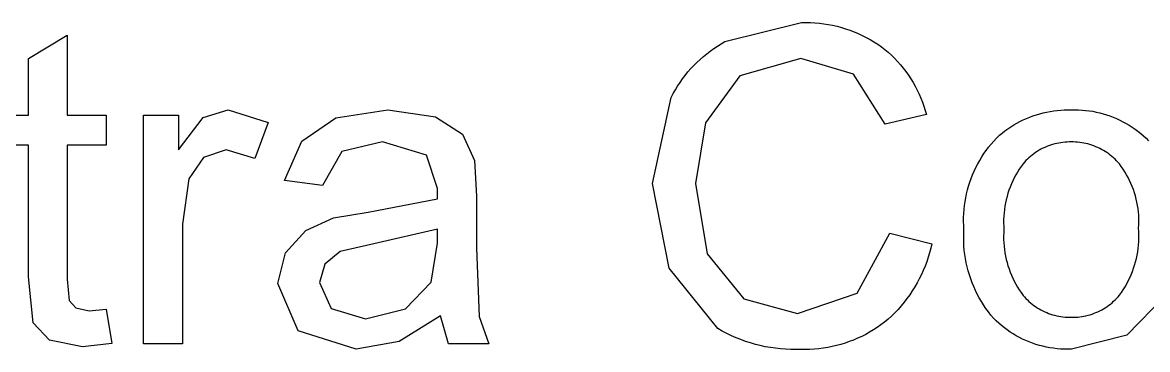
# Model space of a CAD drawing. Header units: inches. Extents: x 0 to 97, y -45 to 96.
# Drawn here: x 44.39 to 51.5, y -27.31 to -25.24 of the extents above; entities that cross this region are included whole.
import ezdxf

# ---------------------------------------------------------------- set-up
doc = ezdxf.new("R2010")
doc.units = ezdxf.units.IN
doc.header["$MEASUREMENT"] = 0
doc.layers.add('Information', color=7, linetype='Continuous', true_color=0x000000)

msp = doc.modelspace()

# ---------------------------------------------------------------- linework, layer by layer
at = {"layer": 'Information'}
for p, q in [((48.8314, -25.3624), (49.3161, -25.2417)), ((49.3161, -25.2417), (49.3443, -25.2413)), ((49.3443, -25.2413), (49.3726, -25.2418)), ((49.3726, -25.2418), (49.4008, -25.2433)), ((49.4008, -25.2433), (49.4289, -25.2457)), ((49.4289, -25.2457), (49.4569, -25.2491)), ((49.4569, -25.2491), (49.4848, -25.2535)), ((49.4848, -25.2535), (49.5125, -25.2589)), ((49.5125, -25.2589), (49.5401, -25.2652)), ((49.5401, -25.2652), (49.5674, -25.2724)), ((49.5674, -25.2724), (49.5944, -25.2806)), ((49.5944, -25.2806), (49.6211, -25.2897)), ((49.6211, -25.2897), (49.6475, -25.2997)), ((49.6475, -25.2997), (49.6736, -25.3107)), ((49.6736, -25.3107), (49.6992, -25.3225)), ((44.4286, -25.468), (44.6726, -25.3208)), ((44.6726, -25.3208), (44.6726, -25.8266)), ((48.7839, -25.3905), (48.8074, -25.376)), ((48.8074, -25.376), (48.8314, -25.3624)), ((49.6992, -25.3225), (49.7244, -25.3352)), ((49.7244, -25.3352), (49.7492, -25.3487)), ((49.7492, -25.3487), (49.7735, -25.3631)), ((49.7735, -25.3631), (49.7973, -25.3784)), ((49.7973, -25.3784), (49.8205, -25.3944)), ((48.6742, -25.4744), (48.695, -25.4561)), ((48.695, -25.4561), (48.7164, -25.4386)), ((48.7164, -25.4386), (48.7383, -25.4218)), ((48.7383, -25.4218), (48.7608, -25.4058)), ((48.7608, -25.4058), (48.7839, -25.3905)), ((49.8205, -25.3944), (49.8421, -25.4116)), ((49.8421, -25.4116), (49.8632, -25.4295)), ((49.8632, -25.4295), (49.8835, -25.4482)), ((49.8835, -25.4482), (49.9033, -25.4675)), ((44.4286, -25.8266), (44.4286, -25.468)), ((48.6158, -25.5331), (48.6346, -25.5129)), ((48.6346, -25.5129), (48.6541, -25.4933)), ((48.6541, -25.4933), (48.6742, -25.4744)), ((49.3106, -25.468), (48.9255, -25.5785)), ((49.6433, -25.5676), (49.3106, -25.468)), ((49.9033, -25.4675), (49.9223, -25.4875)), ((49.9223, -25.4875), (49.9406, -25.5082)), ((49.9406, -25.5082), (49.9582, -25.5295)), ((49.9582, -25.5295), (49.975, -25.5514)), ((48.5477, -25.6201), (48.5636, -25.5975)), ((48.5636, -25.5975), (48.5803, -25.5755)), ((48.5803, -25.5755), (48.5977, -25.554)), ((48.5977, -25.554), (48.6158, -25.5331)), ((48.9255, -25.5785), (48.708, -25.875)), ((49.8451, -25.8852), (49.6433, -25.5676)), ((49.975, -25.5514), (49.9911, -25.5739)), ((49.9911, -25.5739), (50.0064, -25.5969)), ((50.0064, -25.5969), (50.0208, -25.6205)), ((48.5047, -25.6909), (48.5182, -25.6669)), ((48.5182, -25.6669), (48.5326, -25.6432)), ((48.5326, -25.6432), (48.5477, -25.6201)), ((50.0208, -25.6205), (50.0345, -25.6445)), ((50.0345, -25.6445), (50.0473, -25.669)), ((50.0473, -25.669), (50.0592, -25.6939)), ((48.3727, -26.2601), (48.492, -25.7155)), ((48.492, -25.7155), (48.5047, -25.6909)), ((50.0592, -25.6939), (50.0702, -25.7192)), ((50.0702, -25.7192), (50.0804, -25.7449)), ((50.0804, -25.7449), (50.0897, -25.7709)), ((45.5335, -25.8429), (45.691, -25.7939)), ((45.691, -25.7939), (45.9432, -25.8729)), ((46.3727, -25.845), (46.7012, -25.7939)), ((46.7012, -25.7939), (47.0025, -25.8375)), ((50.0897, -25.7709), (50.098, -25.7973)), ((50.098, -25.7973), (50.1054, -25.8239)), ((50.8218, -25.8186), (50.8435, -25.8129)), ((50.8435, -25.8129), (50.8654, -25.8079)), ((50.8654, -25.8079), (50.8875, -25.8037)), ((50.8875, -25.8037), (50.9097, -25.8002)), ((50.9097, -25.8002), (50.9319, -25.7974)), ((50.9319, -25.7974), (50.9543, -25.7954)), ((50.9543, -25.7954), (50.9767, -25.7942)), ((50.9767, -25.7942), (50.9992, -25.7936)), ((50.9992, -25.7936), (51.0216, -25.7939)), ((51.0216, -25.7939), (51.0442, -25.7935)), ((51.0442, -25.7935), (51.0667, -25.7938)), ((51.0667, -25.7938), (51.0892, -25.795)), ((51.0892, -25.795), (51.1117, -25.7969)), ((51.1117, -25.7969), (51.1341, -25.7996)), ((51.1341, -25.7996), (51.1564, -25.8031)), ((51.1564, -25.8031), (51.1785, -25.8074)), ((51.1785, -25.8074), (51.2005, -25.8124)), ((51.2005, -25.8124), (51.2223, -25.8182)), ((44.2486, -25.8266), (44.4286, -25.8266)), ((44.6726, -25.8266), (44.9194, -25.8266)), ((44.9194, -25.8266), (44.9194, -26.0175)), ((45.1566, -27.2744), (45.1566, -25.8266)), ((45.1566, -25.8266), (45.3774, -25.8266)), ((45.3774, -25.8266), (45.3774, -26.0461)), ((45.3774, -26.0461), (45.5335, -25.8429)), ((45.9432, -25.8729), (45.8587, -26.1006)), ((46.1559, -25.9909), (46.3727, -25.845)), ((47.0025, -25.8375), (47.1729, -25.9472)), ((48.708, -25.875), (48.6453, -26.2588)), ((50.1054, -25.8239), (49.8451, -25.8852)), ((50.6573, -25.8893), (50.6768, -25.8781)), ((50.6768, -25.8781), (50.6966, -25.8676)), ((50.6966, -25.8676), (50.7167, -25.8577)), ((50.7167, -25.8577), (50.7372, -25.8485)), ((50.7372, -25.8485), (50.758, -25.8399)), ((50.758, -25.8399), (50.779, -25.8321)), ((50.779, -25.8321), (50.8003, -25.825)), ((50.8003, -25.825), (50.8218, -25.8186)), ((51.2223, -25.8182), (51.2439, -25.8248)), ((51.2439, -25.8248), (51.2652, -25.8321)), ((51.2652, -25.8321), (51.2863, -25.8401)), ((51.2863, -25.8401), (51.3071, -25.8488)), ((51.3071, -25.8488), (51.3276, -25.8583)), ((51.3276, -25.8583), (51.3477, -25.8685)), ((51.3477, -25.8685), (51.3675, -25.8794)), ((51.3675, -25.8794), (51.3868, -25.8909)), ((47.1729, -25.9472), (47.2493, -26.1142)), ((50.5484, -25.9727), (50.5663, -25.9547)), ((50.5663, -25.9547), (50.5836, -25.9405)), ((50.5836, -25.9405), (50.6014, -25.9268)), ((50.6014, -25.9268), (50.6196, -25.9137)), ((50.6196, -25.9137), (50.6383, -25.9012)), ((50.6383, -25.9012), (50.6573, -25.8893)), ((51.3868, -25.8909), (51.4058, -25.9031)), ((51.4058, -25.9031), (51.4243, -25.916)), ((51.4243, -25.916), (51.4424, -25.9295)), ((51.4424, -25.9295), (51.46, -25.9436)), ((51.46, -25.9436), (51.4771, -25.9583)), ((51.4771, -25.9583), (51.4936, -25.9736)), ((44.4286, -26.0175), (44.2486, -26.0175)), ((44.4286, -26.8504), (44.4286, -26.0175)), ((44.9194, -26.0175), (44.6726, -26.0175)), ((44.6726, -26.0175), (44.6726, -26.8641)), ((46.0482, -26.2397), (46.1559, -25.9909)), ((46.6658, -25.997), (46.4102, -26.0577)), ((46.9453, -26.0802), (46.6658, -25.997)), ((50.4987, -26.0299), (50.5146, -26.0103)), ((50.5146, -26.0103), (50.5312, -25.9912)), ((50.5312, -25.9912), (50.5484, -25.9727)), ((50.8656, -26.0261), (50.8534, -26.0314)), ((50.878, -26.0213), (50.8656, -26.0261)), ((50.8906, -26.0168), (50.878, -26.0213)), ((50.9033, -26.0129), (50.8906, -26.0168)), ((50.9161, -26.0093), (50.9033, -26.0129)), ((50.9291, -26.0062), (50.9161, -26.0093)), ((50.9421, -26.0035), (50.9291, -26.0062)), ((50.9552, -26.0013), (50.9421, -26.0035)), ((50.9684, -25.9995), (50.9552, -26.0013)), ((50.9817, -25.9982), (50.9684, -25.9995)), ((50.995, -25.9974), (50.9817, -25.9982)), ((51.0083, -25.997), (50.995, -25.9974)), ((51.0216, -25.997), (51.0083, -25.997)), ((51.0349, -25.997), (51.0216, -25.997)), ((51.0481, -25.9975), (51.0349, -25.997)), ((51.0613, -25.9984), (51.0481, -25.9975)), ((51.0745, -25.9998), (51.0613, -25.9984)), ((51.0876, -26.0016), (51.0745, -25.9998)), ((51.1007, -26.0039), (51.0876, -26.0016)), ((51.1137, -26.0066), (51.1007, -26.0039)), ((51.1265, -26.0097), (51.1137, -26.0066)), ((51.1393, -26.0133), (51.1265, -26.0097)), ((51.1519, -26.0173), (51.1393, -26.0133)), ((51.1644, -26.0218), (51.1519, -26.0173)), ((51.1767, -26.0267), (51.1644, -26.0218)), ((51.1889, -26.032), (51.1767, -26.0267)), ((51.4936, -25.9736), (51.5097, -25.9895)), ((45.5342, -26.0958), (45.4429, -26.2301)), ((45.6787, -26.0474), (45.5342, -26.0958)), ((45.8587, -26.1006), (45.6787, -26.0474)), ((46.4102, -26.0577), (46.2881, -26.2724)), ((47.0148, -26.2915), (46.9453, -26.0802)), ((50.442, -26.1136), (50.4551, -26.0919)), ((50.4551, -26.0919), (50.4689, -26.0708)), ((50.4689, -26.0708), (50.4835, -26.0501)), ((50.4835, -26.0501), (50.4987, -26.0299)), ((50.7533, -26.0965), (50.7436, -26.1056)), ((50.7634, -26.0878), (50.7533, -26.0965)), ((50.7737, -26.0794), (50.7634, -26.0878)), ((50.7844, -26.0714), (50.7737, -26.0794)), ((50.7953, -26.0638), (50.7844, -26.0714)), ((50.8064, -26.0565), (50.7953, -26.0638)), ((50.8178, -26.0496), (50.8064, -26.0565)), ((50.8295, -26.0431), (50.8178, -26.0496)), ((50.8413, -26.037), (50.8295, -26.0431)), ((50.8534, -26.0314), (50.8413, -26.037)), ((51.2009, -26.0377), (51.1889, -26.032)), ((51.2126, -26.0438), (51.2009, -26.0377)), ((51.2242, -26.0503), (51.2126, -26.0438)), ((51.2355, -26.0572), (51.2242, -26.0503)), ((51.2466, -26.0645), (51.2355, -26.0572)), ((51.2574, -26.0721), (51.2466, -26.0645)), ((51.2679, -26.0801), (51.2574, -26.0721)), ((51.2782, -26.0885), (51.2679, -26.0801)), ((51.2882, -26.0972), (51.2782, -26.0885)), ((51.2978, -26.1063), (51.2882, -26.0972)), ((47.2493, -26.1142), (47.2615, -26.3406)), ((50.4071, -26.1809), (50.418, -26.1581)), ((50.418, -26.1581), (50.4296, -26.1356)), ((50.4296, -26.1356), (50.442, -26.1136)), ((50.6921, -26.1692), (50.6809, -26.1871)), ((50.7038, -26.1518), (50.6921, -26.1692)), ((50.7162, -26.1347), (50.7038, -26.1518)), ((50.725, -26.1247), (50.7162, -26.1347)), ((50.7341, -26.115), (50.725, -26.1247)), ((50.7436, -26.1056), (50.7341, -26.115)), ((51.3072, -26.1157), (51.2978, -26.1063)), ((51.3162, -26.1254), (51.3072, -26.1157)), ((51.3249, -26.1354), (51.3162, -26.1254)), ((51.3372, -26.152), (51.3249, -26.1354)), ((51.349, -26.169), (51.3372, -26.152)), ((51.3601, -26.1865), (51.349, -26.169)), ((45.4429, -26.2301), (45.402, -26.5164)), ((46.2881, -26.2724), (46.0482, -26.2397)), ((50.3793, -26.2514), (50.3878, -26.2276)), ((50.3878, -26.2276), (50.3971, -26.2041)), ((50.3971, -26.2041), (50.4071, -26.1809)), ((50.6511, -26.2429), (50.6425, -26.2621)), ((50.6604, -26.224), (50.6511, -26.2429)), ((50.6703, -26.2054), (50.6604, -26.224)), ((50.6809, -26.1871), (50.6703, -26.2054)), ((51.3706, -26.2043), (51.3601, -26.1865)), ((51.3805, -26.2225), (51.3706, -26.2043)), ((51.3898, -26.2409), (51.3805, -26.2225)), ((51.3984, -26.2597), (51.3898, -26.2409)), ((47.0134, -26.3556), (47.0148, -26.2915)), ((48.4783, -26.7959), (48.3727, -26.2601)), ((48.6453, -26.2588), (48.7196, -26.7039)), ((50.3588, -26.3244), (50.3648, -26.2998)), ((50.3648, -26.2998), (50.3716, -26.2755)), ((50.3716, -26.2755), (50.3793, -26.2514)), ((50.6273, -26.3014), (50.6207, -26.3215)), ((50.6346, -26.2817), (50.6273, -26.3014)), ((50.6425, -26.2621), (50.6346, -26.2817)), ((51.4063, -26.2788), (51.3984, -26.2597)), ((51.4136, -26.2982), (51.4063, -26.2788)), ((51.4202, -26.3178), (51.4136, -26.2982)), ((46.5758, -26.4401), (47.0134, -26.3556)), ((47.2615, -26.3406), (47.2615, -26.6678)), ((50.3457, -26.3991), (50.3492, -26.3741)), ((50.3492, -26.3741), (50.3536, -26.3492)), ((50.3536, -26.3492), (50.3588, -26.3244)), ((50.6051, -26.3827), (50.6013, -26.4034)), ((50.6096, -26.3621), (50.6051, -26.3827)), ((50.6148, -26.3417), (50.6096, -26.3621)), ((50.6207, -26.3215), (50.6148, -26.3417)), ((51.4262, -26.3376), (51.4202, -26.3178)), ((51.4314, -26.3576), (51.4262, -26.3376)), ((51.436, -26.3778), (51.4314, -26.3576)), ((51.4398, -26.3981), (51.436, -26.3778)), ((46.3577, -26.4769), (46.5758, -26.4401)), ((50.3403, -26.4747), (50.3413, -26.4495)), ((50.3413, -26.4495), (50.3431, -26.4242)), ((50.3431, -26.4242), (50.3457, -26.3991)), ((50.5959, -26.4452), (50.5942, -26.4663)), ((50.5982, -26.4243), (50.5959, -26.4452)), ((50.6013, -26.4034), (50.5982, -26.4243)), ((51.443, -26.4185), (51.4398, -26.3981)), ((51.4454, -26.4391), (51.443, -26.4185)), ((51.4472, -26.4597), (51.4454, -26.4391)), ((45.402, -26.5164), (45.402, -27.2744)), ((46.1811, -26.5573), (46.3577, -26.4769)), ((50.3403, -26.5), (50.3403, -26.4747)), ((50.341, -26.5253), (50.3403, -26.5)), ((50.3427, -26.5505), (50.341, -26.5253)), ((50.5933, -26.4873), (50.5931, -26.5084)), ((50.5931, -26.5084), (50.5936, -26.5295)), ((50.5942, -26.4663), (50.5933, -26.4873)), ((51.447, -26.5423), (51.4481, -26.5217)), ((51.4482, -26.4803), (51.4472, -26.4597)), ((51.4481, -26.5217), (51.4485, -26.501)), ((51.4485, -26.501), (51.4482, -26.4803)), ((46.0543, -26.6984), (46.1811, -26.5573)), ((47.0134, -26.5478), (46.6126, -26.6405)), ((47.0134, -26.6378), (47.0134, -26.5478)), ((49.6665, -26.9541), (49.875, -26.5737)), ((49.875, -26.5737), (50.1395, -26.6405)), ((50.3409, -26.6033), (50.3413, -26.5769)), ((50.3413, -26.5769), (50.3427, -26.5505)), ((50.5936, -26.5716), (50.5931, -26.5927)), ((50.5931, -26.5927), (50.5933, -26.6138)), ((50.5936, -26.5295), (50.5949, -26.5505)), ((50.5949, -26.5505), (50.5936, -26.5716)), ((51.4483, -26.5637), (51.447, -26.5423)), ((51.4489, -26.5852), (51.4483, -26.5637)), ((51.4487, -26.6066), (51.4489, -26.5852)), ((46.6126, -26.6405), (46.3986, -26.6896)), ((46.9739, -26.8832), (47.0134, -26.6378)), ((47.2615, -26.6678), (47.2772, -27.1006)), ((50.1329, -26.6693), (50.1253, -26.6978)), ((50.1395, -26.6405), (50.1329, -26.6693)), ((50.3413, -26.6297), (50.3409, -26.6033)), ((50.3427, -26.6561), (50.3413, -26.6297)), ((50.3449, -26.6824), (50.3427, -26.6561)), ((50.5933, -26.6138), (50.5943, -26.6349)), ((50.5943, -26.6349), (50.5959, -26.6559)), ((50.5959, -26.6559), (50.5983, -26.6769)), ((51.4439, -26.6708), (51.4462, -26.6495)), ((51.4462, -26.6495), (51.4478, -26.6281)), ((51.4478, -26.6281), (51.4487, -26.6066)), ((46.0059, -26.8927), (46.0543, -26.6984)), ((46.3986, -26.6896), (46.3018, -26.7693)), ((48.7196, -26.7039), (48.9507, -26.9881)), ((50.1168, -26.7261), (50.1073, -26.7541)), ((50.1253, -26.6978), (50.1168, -26.7261)), ((50.348, -26.7086), (50.3449, -26.6824)), ((50.352, -26.7347), (50.348, -26.7086)), ((50.3569, -26.7607), (50.352, -26.7347)), ((50.5983, -26.6769), (50.6013, -26.6978)), ((50.6013, -26.6978), (50.6051, -26.7185)), ((50.6051, -26.7185), (50.6096, -26.7392)), ((50.6096, -26.7392), (50.6149, -26.7596)), ((51.4274, -26.7549), (51.4326, -26.7341)), ((51.4326, -26.7341), (51.4371, -26.7131)), ((51.4371, -26.7131), (51.4408, -26.692)), ((51.4408, -26.692), (51.4439, -26.6708)), ((46.3018, -26.7693), (46.2677, -26.8859)), ((48.7864, -27.177), (48.4783, -26.7959)), ((50.0856, -26.809), (50.0734, -26.8359)), ((50.0969, -26.7817), (50.0856, -26.809)), ((50.1073, -26.7541), (50.0969, -26.7817)), ((50.3627, -26.7864), (50.3569, -26.7607)), ((50.3693, -26.812), (50.3627, -26.7864)), ((50.6149, -26.7596), (50.6208, -26.7799)), ((50.6208, -26.7799), (50.6274, -26.7999)), ((50.6274, -26.7999), (50.6346, -26.8198)), ((51.4076, -26.8161), (51.4149, -26.796)), ((51.4149, -26.796), (51.4215, -26.7756)), ((51.4215, -26.7756), (51.4274, -26.7549)), ((44.4585, -27.1402), (44.4286, -26.8504)), ((44.6726, -26.8641), (44.6855, -26.999)), ((50.0603, -26.8624), (50.0463, -26.8885)), ((50.0734, -26.8359), (50.0603, -26.8624)), ((50.3768, -26.8373), (50.3693, -26.812)), ((50.3852, -26.8624), (50.3768, -26.8373)), ((50.3944, -26.8871), (50.3852, -26.8624)), ((50.6346, -26.8198), (50.6426, -26.8393)), ((50.6426, -26.8393), (50.6512, -26.8586)), ((50.6512, -26.8586), (50.6605, -26.8775)), ((50.6605, -26.8775), (50.6704, -26.8962)), ((51.3717, -26.894), (51.3817, -26.875)), ((51.3817, -26.875), (51.391, -26.8557)), ((51.391, -26.8557), (51.3996, -26.8361)), ((51.3996, -26.8361), (51.4076, -26.8161)), ((46.1341, -27.1906), (46.0059, -26.8927)), ((46.2677, -26.8859), (46.342, -27.0495)), ((46.8117, -27.0529), (46.9739, -26.8832)), ((49.2902, -27.0822), (49.6665, -26.9541)), ((50.0159, -26.9391), (49.9994, -26.9636)), ((50.0315, -26.914), (50.0159, -26.9391)), ((50.0463, -26.8885), (50.0315, -26.914)), ((50.4045, -26.9115), (50.3944, -26.8871)), ((50.4153, -26.9356), (50.4045, -26.9115)), ((50.427, -26.9593), (50.4153, -26.9356)), ((50.6704, -26.8962), (50.6809, -26.9145)), ((50.6809, -26.9145), (50.6921, -26.9324)), ((50.6921, -26.9324), (50.7039, -26.9499)), ((50.7039, -26.9499), (50.7162, -26.967)), ((51.3256, -26.9663), (51.3381, -26.9489)), ((51.3381, -26.9489), (51.3499, -26.931)), ((51.3499, -26.931), (51.3611, -26.9127)), ((51.3611, -26.9127), (51.3717, -26.894)), ((44.6855, -26.999), (44.7278, -27.0468)), ((48.9507, -26.9881), (49.2902, -27.0822)), ((49.964, -27.0109), (49.9452, -27.0337)), ((49.9821, -26.9875), (49.964, -27.0109)), ((49.9994, -26.9636), (49.9821, -26.9875)), ((50.4395, -26.9826), (50.427, -26.9593)), ((50.4527, -27.0054), (50.4395, -26.9826)), ((50.4667, -27.0278), (50.4527, -27.0054)), ((50.7162, -26.967), (50.725, -26.9771)), ((50.725, -26.9771), (50.7341, -26.9868)), ((50.7341, -26.9868), (50.7435, -26.9962)), ((50.7435, -26.9962), (50.7532, -27.0053)), ((50.7532, -27.0053), (50.7633, -27.0141)), ((50.7633, -27.0141), (50.7736, -27.0225)), ((50.7736, -27.0225), (50.7843, -27.0305)), ((51.258, -27.03), (51.2686, -27.0219)), ((51.2686, -27.0219), (51.2789, -27.0135)), ((51.2789, -27.0135), (51.2889, -27.0047)), ((51.2889, -27.0047), (51.2986, -26.9956)), ((51.2986, -26.9956), (51.3079, -26.9862)), ((51.3079, -26.9862), (51.3169, -26.9764)), ((51.3169, -26.9764), (51.3256, -26.9663)), ((51.6153, -26.9697), (51.3713, -27.2185)), ((44.7278, -27.0468), (44.8117, -27.0645)), ((44.8117, -27.0645), (44.9194, -27.0549)), ((44.9194, -27.0549), (44.9548, -27.2717)), ((46.342, -27.0495), (46.5594, -27.1149)), ((46.5594, -27.1149), (46.8117, -27.0529)), ((47.0339, -27.0958), (46.7714, -27.2594)), ((47.083, -27.2744), (47.0339, -27.0958)), ((49.9053, -27.0773), (49.8843, -27.098)), ((49.9256, -27.0558), (49.9053, -27.0773)), ((49.9452, -27.0337), (49.9256, -27.0558)), ((50.4815, -27.0497), (50.4667, -27.0278)), ((50.497, -27.0711), (50.4815, -27.0497)), ((50.5132, -27.0919), (50.497, -27.0711)), ((50.5301, -27.1122), (50.5132, -27.0919)), ((50.7843, -27.0305), (50.7952, -27.0382)), ((50.7952, -27.0382), (50.8063, -27.0455)), ((50.8063, -27.0455), (50.8177, -27.0524)), ((50.8177, -27.0524), (50.8293, -27.059)), ((50.8293, -27.059), (50.8412, -27.0651)), ((50.8412, -27.0651), (50.8532, -27.0708)), ((50.8532, -27.0708), (50.8655, -27.0761)), ((50.8655, -27.0761), (50.8779, -27.081)), ((50.8779, -27.081), (50.8904, -27.0854)), ((50.8904, -27.0854), (50.9032, -27.0894)), ((50.9032, -27.0894), (50.916, -27.093)), ((50.916, -27.093), (50.929, -27.0961)), ((50.929, -27.0961), (50.942, -27.0988)), ((51.101, -27.0986), (51.114, -27.0959)), ((51.114, -27.0959), (51.1269, -27.0927)), ((51.1269, -27.0927), (51.1397, -27.0891)), ((51.1397, -27.0891), (51.1524, -27.0851)), ((51.1524, -27.0851), (51.1649, -27.0806)), ((51.1649, -27.0806), (51.1772, -27.0757)), ((51.1772, -27.0757), (51.1894, -27.0704)), ((51.1894, -27.0704), (51.2014, -27.0647)), ((51.2014, -27.0647), (51.2132, -27.0585)), ((51.2132, -27.0585), (51.2248, -27.052)), ((51.2248, -27.052), (51.2361, -27.045)), ((51.2361, -27.045), (51.2472, -27.0377)), ((51.2472, -27.0377), (51.258, -27.03)), ((44.5622, -27.2513), (44.4585, -27.1402)), ((47.2772, -27.1006), (47.3393, -27.2744)), ((49.8176, -27.1543), (49.7943, -27.1704)), ((49.8403, -27.1374), (49.8176, -27.1543)), ((49.8626, -27.1181), (49.8403, -27.1374)), ((49.8843, -27.098), (49.8626, -27.1181)), ((50.5463, -27.1281), (50.5301, -27.1122)), ((50.563, -27.1435), (50.5463, -27.1281)), ((50.5802, -27.1583), (50.563, -27.1435)), ((50.5979, -27.1724), (50.5802, -27.1583)), ((50.942, -27.0988), (50.9552, -27.101)), ((50.9552, -27.101), (50.9684, -27.1028)), ((50.9684, -27.1028), (50.9816, -27.1041)), ((50.9816, -27.1041), (50.9949, -27.105)), ((50.9949, -27.105), (51.0083, -27.1054)), ((51.0083, -27.1054), (51.0216, -27.1054)), ((51.0216, -27.1054), (51.0349, -27.1054)), ((51.0349, -27.1054), (51.0482, -27.105)), ((51.0482, -27.105), (51.0615, -27.104)), ((51.0615, -27.104), (51.0747, -27.1027)), ((51.0747, -27.1027), (51.0879, -27.1009)), ((51.0879, -27.1009), (51.101, -27.0986)), ((46.5008, -27.3072), (46.1341, -27.1906)), ((48.8145, -27.193), (48.7864, -27.177)), ((48.8431, -27.208), (48.8145, -27.193)), ((48.8722, -27.222), (48.8431, -27.208)), ((48.9018, -27.2351), (48.8722, -27.222)), ((48.9318, -27.2471), (48.9018, -27.2351)), ((49.6703, -27.2385), (49.6442, -27.2495)), ((49.696, -27.2266), (49.6703, -27.2385)), ((49.7213, -27.2138), (49.696, -27.2266)), ((49.7461, -27.2002), (49.7213, -27.2138)), ((49.7704, -27.1857), (49.7461, -27.2002)), ((49.7943, -27.1704), (49.7704, -27.1857)), ((50.6161, -27.1859), (50.5979, -27.1724)), ((50.6348, -27.1988), (50.6161, -27.1859)), ((50.6539, -27.2111), (50.6348, -27.1988)), ((50.6734, -27.2226), (50.6539, -27.2111)), ((50.6933, -27.2335), (50.6734, -27.2226)), ((50.7136, -27.2437), (50.6933, -27.2335)), ((51.3713, -27.2185), (51.0216, -27.3072)), ((44.7694, -27.2935), (44.5622, -27.2513)), ((44.9548, -27.2717), (44.7694, -27.2935)), ((45.402, -27.2744), (45.1566, -27.2744)), ((46.7714, -27.2594), (46.5008, -27.3072)), ((47.3393, -27.2744), (47.083, -27.2744)), ((48.9622, -27.2581), (48.9318, -27.2471)), ((48.9929, -27.2681), (48.9622, -27.2581)), ((49.024, -27.277), (48.9929, -27.2681)), ((49.0553, -27.2848), (49.024, -27.277)), ((49.0869, -27.2916), (49.0553, -27.2848)), ((49.1187, -27.2973), (49.0869, -27.2916)), ((49.1507, -27.3019), (49.1187, -27.2973)), ((49.1829, -27.3054), (49.1507, -27.3019)), ((49.2151, -27.3078), (49.1829, -27.3054)), ((49.2474, -27.3092), (49.2151, -27.3078)), ((49.2797, -27.3094), (49.2474, -27.3092)), ((49.312, -27.3085), (49.2797, -27.3094)), ((49.3403, -27.3089), (49.312, -27.3085)), ((49.3686, -27.3083), (49.3403, -27.3089)), ((49.3969, -27.3067), (49.3686, -27.3083)), ((49.4251, -27.3042), (49.3969, -27.3067)), ((49.4532, -27.3007), (49.4251, -27.3042)), ((49.4812, -27.2962), (49.4532, -27.3007)), ((49.5089, -27.2908), (49.4812, -27.2962)), ((49.5365, -27.2844), (49.5089, -27.2908)), ((49.5639, -27.277), (49.5365, -27.2844)), ((49.591, -27.2688), (49.5639, -27.277)), ((49.6178, -27.2596), (49.591, -27.2688)), ((49.6442, -27.2495), (49.6178, -27.2596)), ((50.7342, -27.2531), (50.7136, -27.2437)), ((50.7552, -27.2618), (50.7342, -27.2531)), ((50.7764, -27.2698), (50.7552, -27.2618)), ((50.7979, -27.2771), (50.7764, -27.2698)), ((50.8196, -27.2836), (50.7979, -27.2771)), ((50.8416, -27.2893), (50.8196, -27.2836)), ((50.8637, -27.2943), (50.8416, -27.2893)), ((50.886, -27.2985), (50.8637, -27.2943)), ((50.9084, -27.3019), (50.886, -27.2985)), ((50.931, -27.3045), (50.9084, -27.3019)), ((50.9536, -27.3064), (50.931, -27.3045)), ((50.9762, -27.3074), (50.9536, -27.3064)), ((50.9989, -27.3077), (50.9762, -27.3074)), ((51.0216, -27.3072), (50.9989, -27.3077))]:
    msp.add_line(p, q, dxfattribs=at)

doc.saveas('drawing.dxf')
